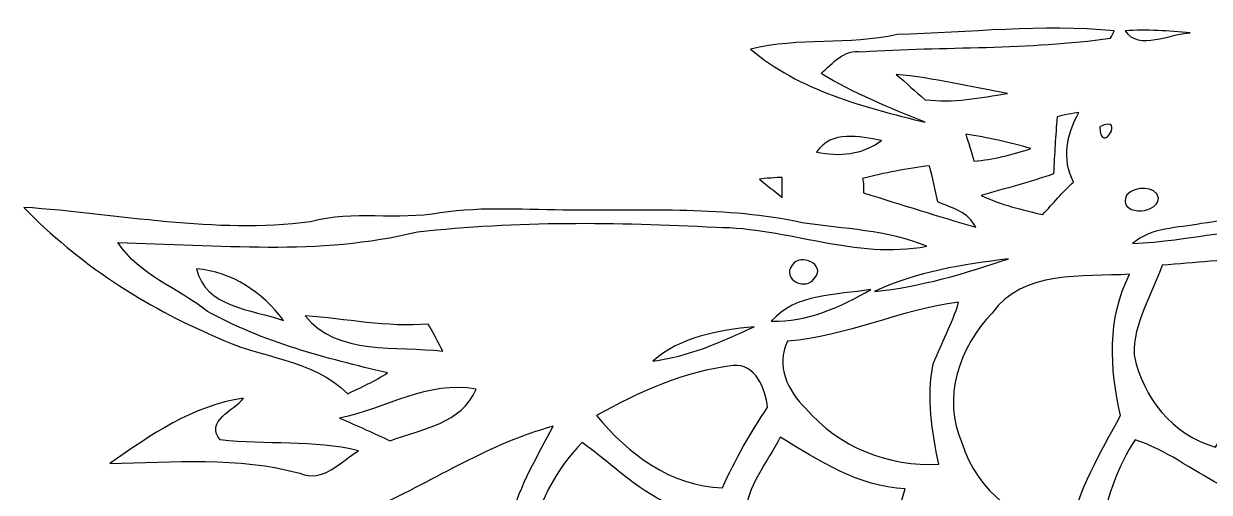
# Model space of a CAD drawing. Extents: x -110 to 93, y -182 to 230.
# Drawn here: x -49.04 to -4.65, y 51.11 to 68.66 of the extents above; entities that cross this region are included whole.
import ezdxf

# ---------------------------------------------------------------- set-up
doc = ezdxf.new("R2010")
doc.units = 0
doc.header["$MEASUREMENT"] = 0
doc.layers.add('LAAG_1', color=7, linetype='CONTINUOUS')

msp = doc.modelspace()

# ---------------------------------------------------------------- linework, layer by layer
at = {"layer": 'LAAG_1', "color": 250}
for points, knots in [([(-16.3395, 68.2504), (-13.6287, 68.3187), (-10.9181, 68.6573), (-8.2079, 68.3867), (-8.2079, 68.3867), (-8.2415, 68.3187), (-8.3094, 68.1825), (-8.3433, 68.1152), (-8.3433, 68.1152), (-11.4266, 67.6751), (-14.5777, 67.8098), (-17.6613, 67.6068), (-17.6613, 67.6068), (-18.3385, 67.7084), (-18.7455, 67.1659), (-19.186, 66.7935), (-19.186, 66.7935), (-17.9663, 66.0483), (-16.6106, 65.506), (-15.2893, 64.9641), (-15.2893, 64.9641), (-17.5933, 65.5397), (-19.9985, 66.1499), (-21.8286, 67.7084), (-21.8286, 67.7084), (-20.0329, 68.1488), (-18.1355, 67.8439), (-16.3395, 68.2504), (-16.3395, 68.2504), (-16.3395, 68.2504), (-16.3395, 68.2504), (-16.3395, 68.2504)], [0, 0, 0, 0, 0.125, 0.125, 0.125, 0.125, 0.25, 0.25, 0.25, 0.25, 0.375, 0.375, 0.375, 0.375, 0.5, 0.5, 0.5, 0.5, 0.625, 0.625, 0.625, 0.625, 0.75, 0.75, 0.75, 0.75, 0.875, 0.875, 0.875, 0.875, 1, 1, 1, 1]), ([(-7.801, 68.3867), (-6.9881, 68.4538), (-6.1747, 68.3867), (-5.3614, 68.3187), (-5.3614, 68.3187), (-6.1064, 68.2846), (-7.2935, 67.6407), (-7.801, 68.3867), (-7.801, 68.3867), (-7.801, 68.3867), (-7.801, 68.3867), (-7.801, 68.3867)], [0, 0, 0, 0, 0.3333333, 0.3333333, 0.3333333, 0.3333333, 0.6666667, 0.6666667, 0.6666667, 0.6666667, 1, 1, 1, 1]), ([(-16.3739, 66.7599), (-14.9504, 66.6242), (-13.5951, 66.2854), (-12.2061, 66.0483), (-12.2061, 66.0483), (-13.2221, 65.8788), (-14.2384, 65.6758), (-15.2893, 65.811), (-15.2893, 65.811), (-15.6623, 66.1163), (-16.0009, 66.4546), (-16.3739, 66.7599), (-16.3739, 66.7599), (-16.3739, 66.7599), (-16.3739, 66.7599), (-16.3739, 66.7599)], [0, 0, 0, 0, 0.25, 0.25, 0.25, 0.25, 0.5, 0.5, 0.5, 0.5, 0.75, 0.75, 0.75, 0.75, 1, 1, 1, 1]), ([(-10.3425, 65.1675), (-10.1389, 65.2349), (-9.7328, 65.3027), (-9.5292, 65.3368), (-9.5292, 65.3368), (-10.0028, 64.4898), (-10.1732, 63.6087), (-9.7328, 62.7276), (-9.7328, 62.7276), (-10.1389, 62.3553), (-10.5115, 61.9146), (-10.8848, 61.5076), (-10.8848, 61.5076), (-11.664, 61.6774), (-12.4433, 61.8806), (-13.1883, 62.2189), (-13.1883, 62.2189), (-12.2736, 62.4905), (-11.3583, 62.7276), (-10.4779, 63.0323), (-10.4779, 63.0323), (-10.4439, 63.778), (-10.4102, 64.456), (-10.3425, 65.1675), (-10.3425, 65.1675), (-10.3425, 65.1675), (-10.3425, 65.1675), (-10.3425, 65.1675)], [0, 0, 0, 0, 0.1428571, 0.1428571, 0.1428571, 0.1428571, 0.2857143, 0.2857143, 0.2857143, 0.2857143, 0.4285714, 0.4285714, 0.4285714, 0.4285714, 0.5714286, 0.5714286, 0.5714286, 0.5714286, 0.7142857, 0.7142857, 0.7142857, 0.7142857, 0.8571429, 0.8571429, 0.8571429, 0.8571429, 1, 1, 1, 1]), ([(-8.749, 64.7951), (-7.7338, 65.3029), (-8.716, 63.6425), (-8.749, 64.795), (-8.749, 64.795), (-8.749, 64.795), (-8.749, 64.7951), (-8.749, 64.7951)], [0, 0, 0, 0, 0.5, 0.5, 0.5, 0.5, 1, 1, 1, 1]), ([(-19.3555, 63.8457), (-18.7791, 64.693), (-17.7632, 64.422), (-16.9159, 64.2864), (-16.9159, 64.2864), (-17.6271, 63.744), (-18.508, 63.6764), (-19.3555, 63.8456), (-19.3555, 63.8456), (-19.3555, 63.8456), (-19.3555, 63.8457), (-19.3555, 63.8457)], [0, 0, 0, 0, 0.3333333, 0.3333333, 0.3333333, 0.3333333, 0.6666667, 0.6666667, 0.6666667, 0.6666667, 1, 1, 1, 1]), ([(-13.7646, 64.5236), (-12.9517, 64.388), (-12.1383, 64.2183), (-11.325, 63.9814), (-11.325, 63.9814), (-12.0363, 63.744), (-12.748, 63.5748), (-13.4596, 63.507), (-13.4596, 63.507), (-13.5279, 63.778), (-13.6966, 64.2864), (-13.7646, 64.5236), (-13.7646, 64.5236), (-13.7646, 64.5236), (-13.7646, 64.5236), (-13.7646, 64.5236)], [0, 0, 0, 0, 0.25, 0.25, 0.25, 0.25, 0.5, 0.5, 0.5, 0.5, 0.75, 0.75, 0.75, 0.75, 1, 1, 1, 1]), ([(-17.6271, 62.8632), (-16.8141, 63.0667), (-15.967, 63.2359), (-15.1198, 63.3375), (-15.1198, 63.3375), (-15.0182, 62.8971), (-14.9166, 62.4226), (-14.8151, 61.9823), (-14.8151, 61.9823), (-14.2734, 61.7456), (-13.6633, 61.6093), (-13.3919, 61.0332), (-13.3919, 61.0332), (-14.7815, 61.4399), (-16.1701, 61.8806), (-17.5933, 62.3209), (-17.5933, 62.3209), (-17.5933, 62.4567), (-17.5933, 62.7276), (-17.6272, 62.863), (-17.6272, 62.863), (-17.6272, 62.863), (-17.6271, 62.8632), (-17.6271, 62.8632)], [0, 0, 0, 0, 0.1666667, 0.1666667, 0.1666667, 0.1666667, 0.3333333, 0.3333333, 0.3333333, 0.3333333, 0.5, 0.5, 0.5, 0.5, 0.6666667, 0.6666667, 0.6666667, 0.6666667, 0.8333333, 0.8333333, 0.8333333, 0.8333333, 1, 1, 1, 1]), ([(-21.4899, 62.8291), (-21.2865, 62.8632), (-20.8459, 62.897), (-20.6432, 62.897), (-20.6432, 62.897), (-20.6432, 62.7276), (-20.6432, 62.3551), (-20.6432, 62.1517), (-20.6432, 62.1517), (-20.9136, 62.3889), (-21.2186, 62.592), (-21.4899, 62.829), (-21.4899, 62.829), (-21.4899, 62.829), (-21.4899, 62.8291), (-21.4899, 62.8291)], [0, 0, 0, 0, 0.25, 0.25, 0.25, 0.25, 0.5, 0.5, 0.5, 0.5, 0.75, 0.75, 0.75, 0.75, 1, 1, 1, 1]), ([(-7.7338, 62.2535), (-7.4277, 62.5585), (-6.6488, 62.6262), (-6.5475, 62.1178), (-6.5475, 62.1178), (-6.6488, 61.4399), (-8.1396, 61.5076), (-7.7338, 62.2535), (-7.7338, 62.2535), (-7.7338, 62.2535), (-7.7338, 62.2535), (-7.7338, 62.2535)], [0, 0, 0, 0, 0.3333333, 0.3333333, 0.3333333, 0.3333333, 0.6666667, 0.6666667, 0.6666667, 0.6666667, 1, 1, 1, 1]), ([(-1.092, 61.7456), (0.5681, 61.6438), (2.1267, 62.3551), (3.7869, 62.2189), (3.7869, 62.2189), (2.1605, 61.7456), (0.466, 61.7112), (-1.1264, 61.1349), (-1.1264, 61.1349), (-3.2944, 61.0674), (-5.3951, 60.5252), (-7.5298, 60.4235), (-7.5298, 60.4235), (-6.8181, 61.0333), (-5.8364, 60.9996), (-4.9553, 61.169), (-4.9553, 61.169), (-3.6671, 61.3044), (-2.4141, 61.8466), (-1.0922, 61.7454), (-1.0922, 61.7454), (-1.0922, 61.7454), (-1.092, 61.7456), (-1.092, 61.7456)], [0, 0, 0, 0, 0.1666667, 0.1666667, 0.1666667, 0.1666667, 0.3333333, 0.3333333, 0.3333333, 0.3333333, 0.5, 0.5, 0.5, 0.5, 0.6666667, 0.6666667, 0.6666667, 0.6666667, 0.8333333, 0.8333333, 0.8333333, 0.8333333, 1, 1, 1, 1]), ([(-49.0369, 61.7789), (-45.4795, 61.5419), (-41.8876, 60.7627), (-38.2959, 61.2369), (-38.2959, 61.2369), (-36.7038, 61.6774), (-35.0435, 61.2708), (-33.4507, 61.5759), (-33.4507, 61.5759), (-31.8242, 61.8129), (-30.1644, 61.6774), (-28.5375, 61.6774), (-28.5375, 61.6774), (-25.6578, 61.6438), (-22.7437, 61.8129), (-19.8976, 61.2033), (-19.8976, 61.2033), (-18.3385, 60.9658), (-16.7125, 60.932), (-15.2216, 60.3215), (-15.2216, 60.3215), (-17.8983, 59.8136), (-20.4396, 61.0332), (-23.1164, 61.0332), (-23.1164, 61.0332), (-26.8439, 61.2369), (-30.5707, 61.2708), (-34.2978, 60.864), (-34.2978, 60.864), (-37.9572, 59.9489), (-41.7863, 60.3899), (-45.5131, 60.4574), (-45.5131, 60.4574), (-44.6997, 59.238), (-43.277, 58.7635), (-42.159, 57.8826), (-42.159, 57.8826), (-40.0913, 56.7303), (-37.7202, 56.1204), (-35.4161, 55.5783), (-35.4161, 55.5783), (-35.8904, 55.2734), (-36.3991, 55.036), (-36.907, 54.7991), (-36.907, 54.7991), (-38.228, 56.1204), (-40.2272, 56.1204), (-41.854, 56.9337), (-41.854, 56.9337), (-44.4966, 58.0519), (-47.0043, 59.6781), (-49.0369, 61.7787), (-49.0369, 61.7787), (-49.0369, 61.7787), (-49.0369, 61.7789), (-49.0369, 61.7789)], [0, 0, 0, 0, 0.0714286, 0.0714286, 0.0714286, 0.0714286, 0.1428571, 0.1428571, 0.1428571, 0.1428571, 0.2142857, 0.2142857, 0.2142857, 0.2142857, 0.2857143, 0.2857143, 0.2857143, 0.2857143, 0.3571429, 0.3571429, 0.3571429, 0.3571429, 0.4285714, 0.4285714, 0.4285714, 0.4285714, 0.5, 0.5, 0.5, 0.5, 0.5714286, 0.5714286, 0.5714286, 0.5714286, 0.6428571, 0.6428571, 0.6428571, 0.6428571, 0.7142857, 0.7142857, 0.7142857, 0.7142857, 0.7857143, 0.7857143, 0.7857143, 0.7857143, 0.8571429, 0.8571429, 0.8571429, 0.8571429, 0.9285714, 0.9285714, 0.9285714, 0.9285714, 1, 1, 1, 1]), ([(-20.2702, 59.6101), (-19.9652, 60.085), (-18.9828, 59.6445), (-19.4232, 59.1361), (-19.4232, 59.1361), (-19.7282, 58.6278), (-20.6768, 59.0681), (-20.2702, 59.6099), (-20.2702, 59.6099), (-20.2702, 59.6099), (-20.2702, 59.6101), (-20.2702, 59.6101)], [0, 0, 0, 0, 0.3333333, 0.3333333, 0.3333333, 0.3333333, 0.6666667, 0.6666667, 0.6666667, 0.6666667, 1, 1, 1, 1]), ([(-17.1867, 58.6278), (-15.594, 59.3734), (-13.8664, 59.6445), (-12.1725, 59.8477), (-12.1725, 59.8477), (-13.798, 59.3057), (-15.4588, 58.797), (-17.1867, 58.6277), (-17.1867, 58.6277), (-17.1867, 58.6277), (-17.1867, 58.6278), (-17.1867, 58.6278)], [0, 0, 0, 0, 0.3333333, 0.3333333, 0.3333333, 0.3333333, 0.6666667, 0.6666667, 0.6666667, 0.6666667, 1, 1, 1, 1]), ([(-6.4118, 59.6101), (-5.1921, 59.712), (-4.0059, 59.8135), (-2.7867, 59.8813), (-2.7867, 59.8813), (-3.1254, 58.3232), (-2.7524, 56.7642), (-2.6847, 55.1718), (-2.6847, 55.1718), (-3.2944, 54.3919), (-3.9382, 53.6473), (-4.4131, 52.7998), (-4.4131, 52.7998), (-6.0052, 53.2403), (-7.158, 54.6636), (-7.4624, 56.256), (-7.4624, 56.256), (-7.496, 57.4418), (-6.8183, 58.4925), (-6.412, 59.6099), (-6.412, 59.6099), (-6.412, 59.6099), (-6.4118, 59.6101), (-6.4118, 59.6101)], [0, 0, 0, 0, 0.1666667, 0.1666667, 0.1666667, 0.1666667, 0.3333333, 0.3333333, 0.3333333, 0.3333333, 0.5, 0.5, 0.5, 0.5, 0.6666667, 0.6666667, 0.6666667, 0.6666667, 0.8333333, 0.8333333, 0.8333333, 0.8333333, 1, 1, 1, 1]), ([(-42.5656, 59.475), (-41.2443, 59.3734), (-40.0913, 58.5936), (-39.3125, 57.5437), (-39.3125, 57.5437), (-40.4983, 57.9505), (-42.2604, 58.0519), (-42.5656, 59.475), (-42.5656, 59.475), (-42.5656, 59.475), (-42.5656, 59.475), (-42.5656, 59.475)], [0, 0, 0, 0, 0.3333333, 0.3333333, 0.3333333, 0.3333333, 0.6666667, 0.6666667, 0.6666667, 0.6666667, 1, 1, 1, 1]), ([(-12.7822, 57.8148), (-11.6294, 59.4412), (-9.3932, 59.17), (-7.6317, 59.2716), (-7.6317, 59.2716), (-8.4787, 57.6111), (-8.3774, 55.7474), (-7.9702, 53.9857), (-7.9702, 53.9857), (-8.716, 52.5969), (-9.5635, 51.2072), (-9.8676, 49.6147), (-9.8676, 49.6147), (-11.664, 49.8525), (-13.3919, 51.1735), (-13.8997, 52.9355), (-13.8997, 52.9355), (-14.6796, 54.63), (-14.0016, 56.561), (-12.7822, 57.8148), (-12.7822, 57.8148), (-12.7822, 57.8148), (-12.7822, 57.8148), (-12.7822, 57.8148)], [0, 0, 0, 0, 0.1666667, 0.1666667, 0.1666667, 0.1666667, 0.3333333, 0.3333333, 0.3333333, 0.3333333, 0.5, 0.5, 0.5, 0.5, 0.6666667, 0.6666667, 0.6666667, 0.6666667, 0.8333333, 0.8333333, 0.8333333, 0.8333333, 1, 1, 1, 1]), ([(-21.0495, 57.5101), (-20.1345, 58.5602), (-18.6099, 58.4925), (-17.3222, 58.6955), (-17.3222, 58.6955), (-18.4405, 58.0519), (-19.6942, 57.4758), (-21.0495, 57.5101), (-21.0495, 57.5101), (-21.0495, 57.5101), (-21.0495, 57.5101), (-21.0495, 57.5101)], [0, 0, 0, 0, 0.3333333, 0.3333333, 0.3333333, 0.3333333, 0.6666667, 0.6666667, 0.6666667, 0.6666667, 1, 1, 1, 1]), ([(-20.4395, 56.7644), (-18.2368, 56.9337), (-16.2381, 57.9503), (-14.0355, 58.2214), (-14.0355, 58.2214), (-14.2734, 57.4078), (-14.6796, 56.6962), (-14.984, 55.9174), (-14.984, 55.9174), (-15.2554, 54.6636), (-15.0182, 53.3759), (-14.7815, 52.1559), (-14.7815, 52.1559), (-16.6447, 52.0546), (-18.5421, 52.7998), (-19.7618, 54.257), (-19.7618, 54.257), (-20.4395, 54.9012), (-20.8799, 55.8494), (-20.4396, 56.7642), (-20.4396, 56.7642), (-20.4396, 56.7642), (-20.4395, 56.7644), (-20.4395, 56.7644)], [0, 0, 0, 0, 0.1666667, 0.1666667, 0.1666667, 0.1666667, 0.3333333, 0.3333333, 0.3333333, 0.3333333, 0.5, 0.5, 0.5, 0.5, 0.6666667, 0.6666667, 0.6666667, 0.6666667, 0.8333333, 0.8333333, 0.8333333, 0.8333333, 1, 1, 1, 1]), ([(-38.4988, 57.7127), (-36.9745, 57.6111), (-35.45, 57.2723), (-33.8911, 57.4078), (-33.8911, 57.4078), (-33.7558, 57.1707), (-33.4851, 56.6623), (-33.3489, 56.3912), (-33.3489, 56.3912), (-35.0435, 56.5954), (-37.3135, 56.2224), (-38.4989, 57.7125), (-38.4989, 57.7125), (-38.4989, 57.7125), (-38.4988, 57.7127), (-38.4988, 57.7127)], [0, 0, 0, 0, 0.25, 0.25, 0.25, 0.25, 0.5, 0.5, 0.5, 0.5, 0.75, 0.75, 0.75, 0.75, 1, 1, 1, 1]), ([(-25.4882, 56.0185), (-24.4374, 56.9337), (-23.0487, 57.1707), (-21.6937, 57.3065), (-21.6937, 57.3065), (-22.913, 56.7303), (-24.1666, 56.188), (-25.4882, 56.0185), (-25.4882, 56.0185), (-25.4882, 56.0185), (-25.4882, 56.0185), (-25.4882, 56.0185)], [0, 0, 0, 0, 0.3333333, 0.3333333, 0.3333333, 0.3333333, 0.6666667, 0.6666667, 0.6666667, 0.6666667, 1, 1, 1, 1]), ([(-27.5888, 53.9859), (-25.9961, 54.8668), (-24.3026, 55.6463), (-22.4726, 55.8494), (-22.4726, 55.8494), (-21.6592, 55.9513), (-21.2529, 54.9684), (-21.1849, 54.2904), (-21.1849, 54.2904), (-21.8286, 53.3423), (-22.405, 52.3256), (-22.8786, 51.2754), (-22.8786, 51.2754), (-24.8101, 51.3429), (-26.4032, 52.5287), (-27.5888, 53.9857), (-27.5888, 53.9857), (-27.5888, 53.9857), (-27.5888, 53.9859), (-27.5888, 53.9859)], [0, 0, 0, 0, 0.2, 0.2, 0.2, 0.2, 0.4, 0.4, 0.4, 0.4, 0.6, 0.6, 0.6, 0.6, 0.8, 0.8, 0.8, 0.8, 1, 1, 1, 1]), ([(-37.2112, 53.8844), (-35.4841, 54.223), (-33.9253, 55.3074), (-32.0954, 54.9684), (-32.0954, 54.9684), (-32.6373, 53.6809), (-34.1285, 53.4775), (-35.3141, 53.037), (-35.3141, 53.037), (-35.9243, 53.308), (-36.5679, 53.6133), (-37.2112, 53.8844), (-37.2112, 53.8844), (-37.2112, 53.8844), (-37.2112, 53.8844), (-37.2112, 53.8844)], [0, 0, 0, 0, 0.25, 0.25, 0.25, 0.25, 0.5, 0.5, 0.5, 0.5, 0.75, 0.75, 0.75, 0.75, 1, 1, 1, 1]), ([(-45.8179, 52.1901), (-44.2935, 53.2403), (-42.7003, 54.3583), (-40.8036, 54.63), (-40.8036, 54.63), (-41.176, 54.1552), (-42.2604, 53.7822), (-41.6845, 53.0712), (-41.6845, 53.0712), (-39.9566, 52.8676), (-38.1939, 53.0712), (-36.4999, 52.6641), (-36.4999, 52.6641), (-37.1776, 52.2576), (-37.8217, 51.4446), (-38.7028, 51.8173), (-38.7028, 51.8173), (-41.0068, 52.461), (-43.4465, 52.2237), (-45.8179, 52.1901), (-45.8179, 52.1901), (-45.8179, 52.1901), (-45.8179, 52.1901), (-45.8179, 52.1901)], [0, 0, 0, 0, 0.1666667, 0.1666667, 0.1666667, 0.1666667, 0.3333333, 0.3333333, 0.3333333, 0.3333333, 0.5, 0.5, 0.5, 0.5, 0.6666667, 0.6666667, 0.6666667, 0.6666667, 0.8333333, 0.8333333, 0.8333333, 0.8333333, 1, 1, 1, 1]), ([(-35.8227, 50.5638), (-33.62, 51.5804), (-31.587, 52.9355), (-29.2153, 53.579), (-29.2153, 53.579), (-29.7916, 52.461), (-30.4688, 51.377), (-30.7743, 50.1572), (-30.7743, 50.1572), (-31.045, 49.0728), (-30.6046, 47.9549), (-30.9773, 46.9381), (-30.9773, 46.9381), (-31.8917, 45.8538), (-33.3156, 46.5317), (-34.2297, 47.2089), (-34.2297, 47.2089), (-35.213, 48.0223), (-36.0261, 49.2082), (-35.8227, 50.5638), (-35.8227, 50.5638), (-35.8227, 50.5638), (-35.8227, 50.5638), (-35.8227, 50.5638)], [0, 0, 0, 0, 0.1666667, 0.1666667, 0.1666667, 0.1666667, 0.3333333, 0.3333333, 0.3333333, 0.3333333, 0.5, 0.5, 0.5, 0.5, 0.6666667, 0.6666667, 0.6666667, 0.6666667, 0.8333333, 0.8333333, 0.8333333, 0.8333333, 1, 1, 1, 1]), ([(-28.1309, 52.9693), (-26.9454, 52.1224), (-25.9625, 51.072), (-24.5735, 50.5296), (-24.5735, 50.5296), (-25.4882, 49.1745), (-26.5045, 47.853), (-26.5728, 46.1247), (-26.5728, 46.1247), (-28.3, 46.0907), (-29.6896, 47.6155), (-30.1302, 49.1743), (-30.1302, 49.1743), (-29.8249, 50.5638), (-29.1475, 51.9526), (-28.1309, 52.9691), (-28.1309, 52.9691), (-28.1309, 52.9691), (-28.1309, 52.9693), (-28.1309, 52.9693)], [0, 0, 0, 0, 0.2, 0.2, 0.2, 0.2, 0.4, 0.4, 0.4, 0.4, 0.6, 0.6, 0.6, 0.6, 0.8, 0.8, 0.8, 0.8, 1, 1, 1, 1]), ([(-21.9986, 50.2249), (-21.9986, 51.3429), (-21.1849, 52.2237), (-20.7109, 53.1725), (-20.7109, 53.1725), (-19.2537, 52.292), (-17.7967, 51.3087), (-16.0347, 51.2409), (-16.0347, 51.2409), (-16.272, 50.3263), (-16.7125, 49.4455), (-16.9159, 48.4966), (-16.9159, 48.4966), (-16.9492, 47.2091), (-16.3739, 45.9895), (-16.2043, 44.7357), (-16.2043, 44.7357), (-17.8641, 44.6677), (-19.8976, 44.2949), (-21.0495, 45.8538), (-21.0495, 45.8538), (-22.3708, 46.9041), (-22.0322, 48.7339), (-21.9986, 50.2249), (-21.9986, 50.2249), (-21.9986, 50.2249), (-21.9986, 50.2249), (-21.9986, 50.2249)], [0, 0, 0, 0, 0.1428571, 0.1428571, 0.1428571, 0.1428571, 0.2857143, 0.2857143, 0.2857143, 0.2857143, 0.4285714, 0.4285714, 0.4285714, 0.4285714, 0.5714286, 0.5714286, 0.5714286, 0.5714286, 0.7142857, 0.7142857, 0.7142857, 0.7142857, 0.8571429, 0.8571429, 0.8571429, 0.8571429, 1, 1, 1, 1]), ([(-8.716, 49.8181), (-8.4452, 50.9699), (-8.0719, 52.0883), (-7.4278, 53.0712), (-7.4278, 53.0712), (-6.2761, 52.6983), (-5.3278, 51.9526), (-4.2776, 51.4103), (-4.2776, 51.4103), (-4.0401, 49.4455), (-2.5826, 47.853), (-0.8217, 47.1073), (-0.8217, 47.1073), (-0.7869, 46.8704), (-0.7534, 46.4301), (-0.7198, 46.1923), (-0.7198, 46.1923), (-2.2773, 46.633), (-3.8369, 45.8201), (-5.3951, 46.1587), (-5.3951, 46.1587), (-6.3443, 46.4978), (-7.2935, 46.9381), (-8.0377, 47.6155), (-8.0377, 47.6155), (-8.3774, 48.3273), (-8.5808, 49.0727), (-8.716, 49.8179), (-8.716, 49.8179), (-8.716, 49.8179), (-8.716, 49.8181), (-8.716, 49.8181)], [0, 0, 0, 0, 0.125, 0.125, 0.125, 0.125, 0.25, 0.25, 0.25, 0.25, 0.375, 0.375, 0.375, 0.375, 0.5, 0.5, 0.5, 0.5, 0.625, 0.625, 0.625, 0.625, 0.75, 0.75, 0.75, 0.75, 0.875, 0.875, 0.875, 0.875, 1, 1, 1, 1])]:
    msp.add_open_spline(points, degree=3, knots=knots, dxfattribs=at)

doc.saveas('drawing.dxf')
